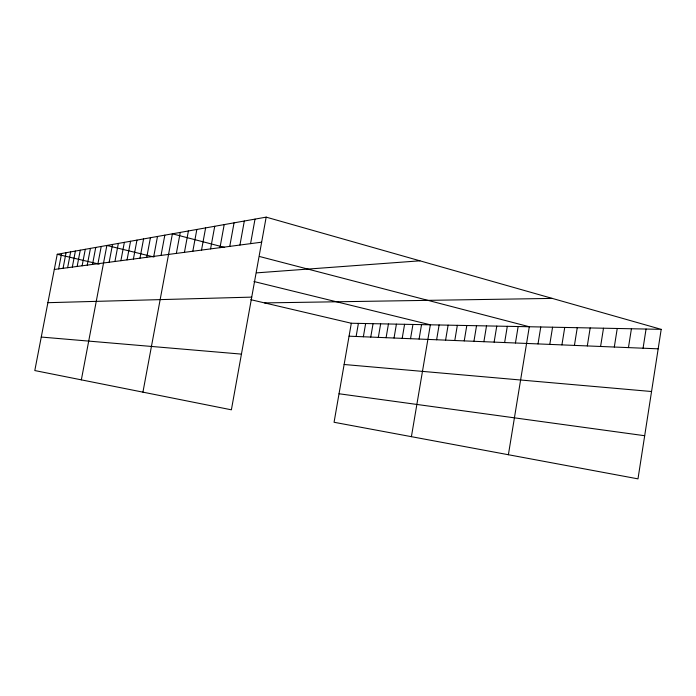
<?xml version="1.0" encoding="UTF-8"?>
<svg xmlns="http://www.w3.org/2000/svg" width="696" height="696" viewBox="0 0 696 696"><rect width="100%" height="100%" fill="white"/><g stroke="black" fill="none" stroke-linecap="round" stroke-linejoin="round"><path stroke-width="1.04" d="M661.2 329.347L637.988 478.865L334.063 422.272L351.315 323.249L661.2 329.347L266.168 217.135L57.229 254.284L34.8 370.559L231.385 409.814L266.168 217.135M628.453 347.617L631.42 328.764M643.069 348.209L646.062 329.051M600.596 346.478L603.493 328.207M614.307 347.034L617.239 328.486M574.426 345.407L577.262 327.694M587.311 345.929L590.182 327.947M538.017 343.911L540.766 326.981M549.797 344.398L552.572 327.207M561.924 344.894L564.734 327.451M515.449 342.989L518.146 326.528M508.393 454.732L529.299 326.755L259.469 256.485M483.894 341.701L486.513 325.911M494.125 342.119L496.77 326.111M504.635 342.545L507.306 326.32M454.793 340.509L457.333 325.337M464.232 340.892L466.807 325.519M473.933 341.292L476.525 325.711M411.406 436.67L430.354 324.806L253.962 281.532M436.618 339.77L439.115 324.971M445.588 340.135L448.111 325.154M402.184 338.36L404.585 324.293M410.527 338.7L412.954 324.458M419.096 339.048L421.541 324.632M370.75 337.073L373.065 323.675M378.328 337.377L380.66 323.823M386.089 337.699L388.446 323.979M394.032 338.021L396.415 324.136M356.126 336.473L358.397 323.388M363.356 336.768L365.644 323.527M250.569 243.644L255.014 219.118M219.98 247.672L224.199 224.599M229.758 246.384L234.056 222.85M239.946 245.044L244.313 221.024M184.44 252.344L188.399 230.968M192.818 251.239L196.846 229.463M201.527 250.09L205.616 227.905M210.575 248.907L214.725 226.287M161.037 255.423L164.821 235.152M142.932 392.152L172.399 233.812L224.634 247.411M176.358 253.405L180.255 232.412M127.046 259.895L130.561 241.242M133.397 259.051L136.964 240.111M139.966 258.19L143.585 238.928M146.752 257.303L150.423 237.719M153.773 256.372L157.496 236.457M97.936 263.723L101.224 246.462M81.345 379.851L106.871 245.453L153.929 256.998M109.15 262.244L112.526 244.453M114.927 261.487L118.346 243.417M120.895 260.704L124.358 242.347M72.314 267.09L75.394 251.056M77.143 266.455L80.266 250.186M82.119 265.802L85.277 249.299M87.235 265.124L90.436 248.376M92.507 264.436L95.743 247.437M58.621 268.891L61.587 253.509M63.058 268.308L66.059 252.709M67.625 267.708L70.661 251.891M54.297 269.456L261.652 242.182M256.685 272.858L419.94 260.817M47.893 302.682L251.735 297.122M264.602 302.908L552.293 298.41M349.061 336.185L658.172 348.827M41.264 337.055L241.442 354.116M344.129 364.495L651.552 391.517M339.03 393.762L644.687 435.722M57.229 254.284L99.171 264.115M250.769 299.671L351.315 323.249"/></g></svg>
